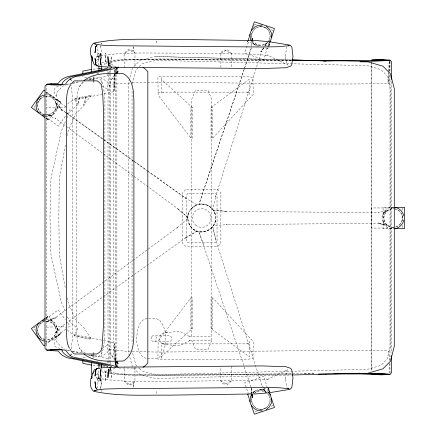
<?xml version="1.0" encoding="UTF-8"?>
<svg xmlns="http://www.w3.org/2000/svg" width="436" height="436" viewBox="0 0 436 436"><rect width="100%" height="100%" fill="white"/><g stroke="black" fill="none" stroke-linecap="round" stroke-linejoin="round"><path stroke-width="0.33" stroke-dasharray="2.18 1.64" d="M134.969 366.845L134.947 381.663L131.41 383.2L128.729 385.44L124.642 381.538L124.663 366.72M213.368 210.19L227.281 211.416L213.368 210.19C225.02 230.715 190.15 242.601 187.943 218.332L177.19 227.69L178.084 227.036L55.099 317.92L55.454 317.664L50.222 319.561L46.565 321.746L49.355 320.569L47.867 320.705L52.315 320.803L51.181 320.678L54.424 322.667M231.303 366.387L231.282 381.206L230.797 381.031L224.698 384.552L221.728 382.721L220.878 381.146L220.899 366.327M187.938 217.477L177.19 208.31L187.938 217.477L187.943 215.248L189.175 212.245M96.045 374.023L97.893 375.107L98.759 378.595L98.868 368.643M251.501 393.474L251.736 387.163L251.501 393.474L251.316 387.915L199.001 231.789C204.184 232.541 209.509 230.677 212.73 226.507L215.885 240.263L212.73 226.507M251.365 46.227L251.768 41.338M111.267 58.964L111.387 56.239L110.902 64.866L110.292 66.572M108.722 74.818L108.226 85.603L116.145 84.012L129.993 82.987M108.755 74.142L108.907 70.774M109.158 65.378L109.278 62.68C125.121 58.544 142.125 60.266 158.393 59.47L291.564 60.768M115.044 74.371L114.003 90.557L114.695 69.019L114.717 91.255L109.485 92.748L79.603 98.858C74.899 99.621 69.809 100.694 67.062 105M115.077 73.7L115.3 68.997M388.601 71.826L387.969 83.091L388.803 73.646M388.64 71.166L389.239 60.56M389.043 70.943L389.997 60.152M114.445 73.929L113.834 80.001L113.524 93.947L113.524 340.75L113.834 354.697L114.379 360.092M101.343 59.519L101.779 55.508L101.506 52.652L100.787 46.723L99.942 45.682L100.771 46.761M101.49 58.222L101.795 55.47M101.49 381.778L100.771 387.708L99.517 389.31M251.975 397.452L251.496 401.278L252.935 404.63L254.847 407.502C259.06 410.025 264.952 410.167 268.249 406.063C270.222 402.461 271.197 397.305 268.009 394.1M98.858 65.16L98.759 55.873L98.149 60.479L96.803 62.452L94.176 62.67M65.384 145.063L59.291 179.011L58.833 216.714L59.285 254.406L65.384 288.365M67.057 135.743L67.651 132.413L75.412 114.003L84.252 105.289L86.083 96.656L91.157 95.555L83.625 105.092L86.083 96.656L76.158 98.71L74.131 98.71L78.436 104.825L79.281 97.588L89.129 95.555L91.157 95.555M71.084 348.985L72.223 340.609L72.845 326.662L72.845 108.188L72.223 94.241L70.839 84.715M268.859 46.548L269.682 42.853L268.723 46.363M56.664 110.248L57.552 106.548L57.786 107.665L56.506 103.408L57.094 104.782L55.11 102.487L58.326 105.294L61.743 109.681L65.618 112.45M98.759 55.873L97.893 59.361L96.045 60.446M250.7 35.093L251.338 32.755M267.29 47.638L263.938 59.607L244.798 53.383L245.277 50.99L248.629 41.42M132.544 67.896L128.228 83.314L128.228 351.688L132.544 367.107L140.087 374.644L155.701 378.481L291.88 374.993M132.054 83.843L135.961 69.896L138.768 67.095M248.019 40.679L247.67 41.9L260.859 46.298M101.201 44.189L101.534 43.109L100.874 45.137M268.821 46.254L269.775 43.142M97.092 388.144L97.986 382.901L96.934 377.162C99.332 384.23 99.413 381.364 96.323 377.189L99.522 378.628M82.889 81.805C76.322 88.012 77.303 98.1 76.349 106.302L76.349 328.401C77.243 336.837 76.398 347.17 83.336 353.405M251.43 47.666L199.001 204.201C206.392 202.991 213.929 207.781 215.509 215.259M244.182 69.389L199.001 204.201M244.4 68.741L251.294 48.08M267.715 46.363L269.84 40.145M265.884 47.971L267.769 48.598L269.862 42.319M252.907 393.07L253.327 391.871L252.864 392.912L255.758 390.438M114.788 74.763C108.728 81.407 108.564 90.775 108.014 99.255L108.014 335.442C108.395 344.407 109.049 354.081 115.518 360.964M114.853 72.779L115.671 70.474M248.095 40.728L247.67 41.9L247.67 41.42M253.414 26.585L254.128 24.792M215.509 220.741A14.05 14.05 0 0 1 192.467 228.562A14.05 14.05 0 0 1 197.214 204.697A14.05 14.05 0 0 1 215.509 220.741L213.411 225.804L227.281 224.584L226.17 224.584L379.086 223.352L378.65 223.352L383.996 224.889L388.242 225.276L385.293 224.584L386.574 225.347L383.037 222.654L383.882 223.423L382.427 219.902M382.427 216.098L383.882 212.577L386.574 210.653L383.037 213.346L385.293 211.416L388.242 210.724L383.996 211.111L378.65 212.632L379.086 212.632L226.17 211.416M65.395 121.6L61.274 131.427L50.979 178.537L50.004 216.714L50.979 254.88L61.274 302.001L65.395 311.827M66.937 117.922L69.253 112.395L77.81 104.629L79.281 97.588L74.131 98.71M211.749 340.505L207.896 349.694L195.568 349.694L191.715 340.505M65.809 106.389L65.514 107.087C59.432 108.482 52.772 107.915 46.527 107.338M264.608 46.783L266.282 42.864L264.712 45.453L265.84 44.472L263.23 46.281M67.057 297.684L67.651 301.014L75.412 319.425L84.252 328.139L91.157 338.99L89.129 338.99L74.131 335.84L77.81 328.804L69.253 321.038L66.937 315.511M220.894 67.466L220.878 53.323L221.728 51.753L224.698 49.917L230.797 53.437L231.282 53.263L231.303 68.081M263.916 47.807L261.491 51.394L261.622 50.979L215.542 196.789L215.885 195.737L212.779 209.503C204.321 197.96 184.984 206.599 187.949 220.741M61.04 102.673L45.965 91.783L56.255 99.321L57.688 99.8L61.04 102.673L48.598 119.9L45.726 118.189M35.349 105.757L33.763 107.937L35.676 109.371M36.929 103.583L41.682 97.048M65.346 116.358L58.168 126.118L45.965 117.028M66.942 114.188L70.131 109.85L68.218 108.891M111.382 79.695L114.292 75.799L116.461 73.798M163.963 343.873L161.8 343.23L161.8 358.703L161.914 356.125L192.347 328.559L192.347 297.935L190.908 297.935L158.143 340.81L157.919 359.188L248.34 359.188L252.978 358.316L253.196 341.546L212.784 297.935L211.035 297.935L211.035 328.559L249.316 356.855L249.316 341.546L249.207 343.001L246.885 343.873M263.829 47.78L260.706 51.753L263.469 48.243M99.942 388.787L100.787 387.746L101.779 378.966L101.474 376.208M267.606 42.379L266.81 43.333C262.597 45.856 256.706 46.003 253.414 41.9M268.009 41.9C271.197 38.695 270.222 33.539 268.249 29.937C264.952 25.833 259.06 25.975 254.847 28.498L252.935 31.37L251.496 34.722L251.975 38.548M79.423 86.737L82.72 82.84L85.064 81.777M287.188 46.87L286.512 47.66L285.444 56.418L285.417 55.879L286.452 63.28L287.831 64.92L267.154 54.92L268.418 55.356L250.051 54.075L168.863 53.067C145.357 53.214 121.431 51.917 98.242 56.282M269.622 42.221L267.644 44.537L264.39 46.194M246.885 92.127L249.207 92.999L249.316 94.454L249.316 79.145L211.035 107.441L211.035 138.065L212.784 138.065L253.196 94.454L252.978 77.684L248.34 76.812L157.919 76.812L158.143 95.19L190.908 138.065L192.347 138.065L192.347 107.441L161.914 79.875L161.8 77.673L161.8 93.042L163.963 92.127M313.969 373.527L158.393 374.998C142.125 374.202 125.121 375.925 109.278 371.788L110.804 370.257L110.804 368.213M133.961 66.485L140.087 60.359L155.701 56.527L291.82 60.01M139.231 66.626L142.038 63.825L156.115 60.364L367.575 65.689L380.895 69.586L387.005 75.69L390.465 89.151L390.465 345.857L387.005 359.313L380.895 365.417L367.575 369.314L156.115 374.638L142.038 371.183L138.768 367.913M267.769 48.598L268.249 48.118M46.205 318.013L48.118 316.1L48.598 316.1L61.04 333.327L57.688 336.2L56.255 336.679L45.998 344.222M57.688 336.2L60.081 334.287M191.29 208.92L193.9 206.304L197.127 204.98L184.929 197.655L148.921 171.937M134.947 381.663L133.378 383.184L130.522 384.966L127.317 382.999L125.623 381.375L124.642 381.538M114.957 367.902L109.278 371.788L109.196 369.761M154.709 341.655L156.039 340.483L156.551 338.592L156.039 336.701L154.709 335.529M65.825 329.158L45.246 343.857M252.76 392.885C256.439 388.569 263.175 388.116 267.644 391.463M254.847 392.907C258.047 389.713 263.208 390.689 266.81 392.667M124.663 67.749L124.642 52.93L128.729 49.028L131.41 51.268L134.947 52.805L134.969 67.624M35.676 326.629L33.763 328.063L35.349 330.243M55.296 337.633L61.04 333.327L56.255 336.679M231.282 381.206L227.003 385.021L224.077 382.737L220.878 381.146M46.014 317.631L48.118 316.1M45.965 318.972L58.168 309.882L65.346 319.643M197.143 231.025L184.929 238.345L197.143 231.025C193.628 229.941 190.467 227.134 189.159 223.684M45.905 318.046L48.598 316.1M45.726 318.084L47.164 317.059L44.772 318.493M185.829 237.691L61.4 326.591L61.754 326.335L58.326 330.706L55.11 333.513L57.094 331.218L57.786 328.335L56.506 332.592L57.552 329.453L56.664 325.752M101.67 62.74C119.709 57.759 139.351 59.939 157.968 58.936L290.654 60.223M39.027 323.757L43.333 320.885M107.103 370.698L105.474 371.755C122.418 376.317 140.735 374.366 158.181 375.265L291.444 373.968M109.278 369.287L110.368 368.578M101.67 348.816L106.548 345.644L107.687 344.636L107.725 343.939L107.687 352.277L101.67 356.452L101.67 350.724M54.424 113.333L51.181 115.322L47.867 115.295L52.315 115.197L49.355 115.431L46.565 114.254L50.222 116.439L55.443 118.352L55.089 118.096L178.084 208.964M64.152 85.581L62.484 86.437L56.626 92.623L56.626 97.201L56.364 95.789L54.816 94.558L54.903 87.892L57.056 86.808L61.367 85.576M189.922 340.505L179.261 345.944L165.451 344.413M68.218 327.109L70.131 326.15L66.942 321.812M99.522 55.846L96.323 57.279C99.13 54.124 99.484 49.769 96.934 57.307L97.986 51.568L97.288 46.957M220.878 53.323L224.077 51.731L227.003 49.448L231.282 53.263M89.216 80.028L98.154 77.515L101.692 80.971L103.643 87.047L104.896 100.994L104.896 333.709L103.643 347.65L101.692 353.727L98.154 357.182L89.789 354.871M249.555 393.474L265.884 388.029M256.946 410.952L254.368 411.807L253.888 410.608M260.161 409.878L267.241 407.518M271.099 406.232L273.034 405.589M82.993 357.836L86.061 356.866M89.124 355.896L92.808 354.735M65.286 85.124L70.539 83.799M45.486 96.454L43.813 96.928L40.461 98.847L38.548 101.713L37.594 105.065L38.068 108.891L39.987 111.763L42.853 114.156L44.134 114.319M46.047 96.291L47.164 95.975L50.99 96.928L53.862 99.321L55.775 102.193L56.255 106.024L55.296 109.371L53.383 112.243L50.031 114.156L46.685 114.635L44.772 114.396M66.343 84.48L70.278 83.576M72.905 82.976L78.153 81.772M86.023 79.973L91.931 78.622L93.811 77.761L93.811 82.344L93.68 81.805M72.316 83.418L80.279 81.788M88.236 80.159L102.171 77.314L107.207 75.88L107.725 75.254L107.725 71.433M45.497 94.852C60.653 92.541 61.765 116.973 46.445 116.412M165.451 332.772L179.261 331.24L189.922 336.679M46.527 327.131L60.664 326.668L64.757 326.967L65.809 328.079M45.409 321.523L42.853 321.844L39.987 324.237L38.068 327.109L37.594 330.935L38.548 334.287L40.461 337.153L43.813 339.072L45.486 339.546M92.966 69.248L98.209 68.708M96.803 73.493L98.945 73.117L98.204 72.867M132.342 82.873L158.393 82.388C235.326 82.366 312.318 85.145 389.239 83.478L389.239 74.044M290.654 374.246L157.968 375.532C139.351 374.529 119.709 376.709 101.67 371.728M304.295 373.87L313.767 373.794M157.919 92.127L248.34 92.127M192.347 107.441L190.908 107.441L190.908 138.065M211.035 107.441L212.784 107.441L212.784 138.065M393.446 207.28C378.955 206.277 378.955 229.723 393.446 228.72M393.534 207.471L383.097 207.471L383.097 228.529L393.534 228.529M394.88 207.95L371.608 207.95L371.608 228.05L393.561 228.05M192.347 328.559L190.908 328.559L190.908 297.935M211.035 328.559L212.784 328.559L212.784 297.935M167.637 332.772L163.549 332.772C158.404 334.341 158.404 342.843 163.549 344.413L167.637 344.413M74.131 335.84L76.158 335.84L91.157 338.99M189.066 336.679L211.765 336.679M189.066 340.505L211.765 340.505L211.749 99.321L207.896 90.138L195.568 90.138L191.715 99.321L191.715 336.679M162.246 343.873L248.34 343.873M119.115 368.066L142.087 368.066M291.444 60.5L158.181 59.203C140.735 60.103 122.418 58.152 105.474 62.713L107.103 63.77M155.701 56.527L291.689 60.01M132.342 351.596L158.393 352.081L327.545 350.506L385.146 350.691L388.122 350.975L388.825 351.389L389.31 360.834M130.582 351.509L116.145 350.457L108.335 348.865L108.946 363.695M96.803 360.975L98.095 361.052M102.771 366.082L105.376 366.267M259.376 389.261L263.175 389.561L265.84 391.528L262.183 388.994L264.712 390.547L265.971 392.618M94.176 371.799L96.803 372.022L98.149 373.99L98.759 378.595M92.966 365.221L98.209 365.76M46.685 321.365L50.031 321.844L53.383 323.757L55.296 326.629L56.255 329.976L55.775 333.807L53.862 336.679L50.99 339.072L47.164 340.026L46.047 339.709M46.445 319.588C61.765 319.027 60.653 343.459 45.497 341.148M124.642 52.93L125.623 53.094L127.317 51.47L130.522 49.508L133.378 51.285L134.947 52.805M72.316 351.051L82.933 353.225M90.89 354.85L102.171 357.155L107.207 358.588L107.725 359.215L107.725 363.668M69.945 350.539L65.858 349.514M98.242 378.186C121.431 382.557 145.357 381.255 168.863 381.402L250.051 380.394L268.418 379.113L267.154 379.549L287.831 369.548L286.452 371.189L285.417 378.59L285.444 378.05L286.512 386.808L287.188 387.599M66.343 349.988L69.624 350.74M72.245 351.345L80.12 353.144M87.336 354.8L91.931 355.847L93.811 356.708L93.811 352.125L93.68 357.248L93.974 357.749L93.974 354.473M60.146 348.626L54.903 346.576L54.816 339.911L56.364 338.679L56.626 337.268L56.626 341.846L62.484 348.032L64.713 349.176M86.671 77.793L82.993 76.632L82.84 75.684M89.124 78.573L92.808 79.734L93.904 80.665M258.172 46.347L255.54 45.491L252.297 42.723L251.746 41.633M254.368 24.193L256.946 25.048M260.161 26.122L267.241 28.482M271.099 29.768L273.034 30.411M85.62 353.187L82.72 351.857L79.423 347.961M109.278 64.043L109.278 62.68L114.957 66.566M109.278 65.182L111.131 66.572M101.67 85.652L106.548 88.824L107.687 89.832L107.725 90.53L107.687 82.191L101.67 78.017L101.67 83.745M60.081 101.713L57.688 99.8M56.255 99.321L60.56 102.193L55.296 98.367M39.027 112.243L43.333 115.115M45.987 118.161L48.598 119.9L45.938 118.042M66.376 112.984L61.389 109.425L61.743 109.681M66.931 113.382L103.496 139.493M104.046 139.891L133.961 161.255M134.517 161.652L148.365 171.544M66.174 112.848L133.203 160.72M133.754 161.118L147.052 170.612M147.602 171.005L185.829 198.309L184.929 197.655M45.246 92.143L65.825 106.842M255.758 45.562L252.864 43.088L252.193 41.387L253.327 44.129L252.264 41.197M115.595 360.098L111.382 355.008M46.205 117.987L48.118 119.9M136.899 366.044L135.961 365.106L132.408 352.43M109.278 62.68L110.804 64.212L110.804 66.256M67.422 329.872C70.098 334.009 75.139 334.772 79.603 335.611L109.485 341.72L114.717 343.214L115.213 361.488L114.782 343.906L115.191 360.076M36.929 332.417L41.682 338.952M43.665 341.677L44.854 343.312M263.573 387.68L261.507 384.601L261.644 385.015L215.542 239.211M263.916 388.193L266.042 392.574M246.095 387.195L244.798 382.617L263.938 376.393L268.353 391.55M110.51 368.48L110.935 369.641M110.259 367.859L110.902 369.603L111.387 378.23L111.235 375.467M269.29 391.664L267.769 387.402L269.257 391.866M114.853 361.924L115.671 364.229M199.001 231.789L203.361 244.334M246.711 388.836L248.629 394.58M100.874 389.337L101.534 391.359L100.874 389.195M268.249 387.882L269.203 391.708L269.203 390.275A3.461 0.818 76 0 0 268.249 387.882L269.361 391.975M250.542 400.324L251.338 403.245M101.343 374.949L101.49 376.246M389.446 363.531L389.926 372.971M115.213 360.752L115.333 365.472L115.366 362.06M156.371 391.49L156.377 393.485M402.237 207.95L402.237 210.632M402.237 215.319L402.237 220.681M402.237 225.368L402.237 228.05M391.517 81.423L391.517 353.046M389.997 61.509L389.997 71.711M389.997 75.788L389.997 360.038M389.997 363.439L389.997 372.96M389.239 61.912L389.239 71.346M371.766 62.708L371.766 371.08M371.695 61.52L371.695 370.911M132.054 91.326L132.054 343.682M116.875 74.578L116.875 360.572M115.366 69.013L115.366 73.771M115.366 74.452L115.366 361.379M110.804 70.338L110.804 361.411M110.804 362.093L110.804 364.136M109.278 64.724L109.278 66.768M109.278 70.855L109.278 72.894M109.278 73.575L109.278 363.613M109.278 369.744L109.278 371.788M101.67 64.01L101.67 65.923M93.974 81.303L93.974 76.72L93.68 79.837M46.527 84.426L46.527 348.696M268.004 393.964A9.369 9.369 0 0 1 262.886 409.197A9.369 9.369 0 0 1 251.866 397.501M253.91 393.784A9.369 9.369 0 0 1 266.194 392.329M44.799 96.356A9.369 9.369 0 0 1 56.2 104.629A9.369 9.369 0 0 1 46.505 114.848M45.295 114.723A9.369 9.369 0 0 1 43.627 96.699M394.972 208.811A9.369 9.369 0 0 1 400.45 223.864A9.369 9.369 0 0 1 384.568 221.766A9.369 9.369 0 0 1 393.763 208.653M46.505 321.152A9.369 9.369 0 0 1 56.239 330.755A9.369 9.369 0 0 1 46.02 339.84M45.404 339.764A9.369 9.369 0 0 1 45.295 321.278M251.866 38.499A9.369 9.369 0 0 1 262.886 26.803A9.369 9.369 0 0 1 268.004 42.036M267.584 42.494A9.369 9.369 0 0 1 253.523 41.752M393.795 227.27A9.292 9.292 0 0 1 384.612 214.316A9.292 9.292 0 0 1 400.341 212.119A9.292 9.292 0 0 1 395.06 227.091M156.377 40.984L156.366 43.12L156.377 40.984M133.536 46.794L133.116 51.394L133.536 46.794M105.643 378.535L105.441 381.386L105.67 378.573L104.891 369.968L105.643 378.535M105.643 55.933L104.891 64.506L105.67 55.895L105.441 53.083L105.643 55.933M137.863 329.333C135.765 338.636 136.059 350.097 143.106 357.248L146.676 358.654L155.761 358.654L159.331 357.248C168.013 347.895 168.013 329.289 159.331 319.931L155.761 318.531L146.676 318.531L143.106 319.931L140.07 323.365L137.863 329.333M151.728 336.701L151.221 338.592L151.728 340.483L153.063 341.655L169.768 341.655L171.097 340.483L171.604 338.592L171.097 336.701L169.768 335.529L153.063 335.529L151.728 336.701M185.649 189.671L182.586 192.734L182.586 243.266L185.649 246.329L217.809 246.329L220.872 243.266L220.872 192.734L217.809 189.671L185.649 189.671M187.949 193.497L186.417 195.028L186.417 240.972L187.949 242.503L215.509 242.503L217.041 240.972L217.041 195.028L215.509 193.497L187.949 193.497M52.004 319.048L50.222 319.561L56.299 317.833L52.004 319.048M383.996 224.889L378.061 222.714L383.996 224.889M59.361 106.825L58.326 105.294L61.847 110.537L59.361 106.825M133.405 384.95L133.116 383.075L133.536 387.675L133.405 384.95M115.295 365.526L115.213 362.147L115.3 365.532M195.551 225.041A9.369 9.369 0 0 0 210.915 219.826A9.369 9.369 0 0 0 198.718 209.127A9.369 9.369 0 0 0 195.551 225.041"/><path stroke-width="0.65" d="M98.874 367.984L98.918 364M91.538 71.831L91.773 55.922L92.819 60.904M115.725 367.172L116.875 366.022L116.892 365.286M100.029 56.331L100.258 53.415L99.997 56.369L100.945 65.089L100.269 58.985M250.024 401.333L250.362 397.082L251.746 394.367M271.732 398.76L271.399 403.011L269.464 406.81L266.222 409.584M252.346 39.578L252.449 38.368L251.904 40.744M100.269 375.483L100.945 369.379L100.029 378.137L100.258 381.053L99.997 378.099M116.995 72.845L117.202 71.727M92.165 376.677L91.773 378.546L91.538 362.638M92.427 375.434L92.819 373.565L93.5 372.682M252.193 394.613L251.861 396.068L252.281 394.869M91.582 376.677C89.827 381.38 89.478 387.768 93.669 391.288C118.238 396.613 143.858 394.896 168.863 395.147L255.927 393.926L268.418 392.863L289.172 389.484L290.469 389.07L291.858 387.451L292.97 377.876L291.744 369.614L290.469 368.235L285.891 366.72L262.205 365.929L117.867 367.167L102.847 367.706L96.438 368.758M270.162 41.9L274.467 28.498L254.368 21.8L249.583 35.202L249.583 36.635M248.149 40.461L249.103 37.594M92.775 373.467L93.86 370.551L95.157 369.161M403.861 220.131C402.755 224.627 398.826 228.611 394.057 228.72M117.507 72.371L118.118 71.341L115.518 73.739M38.848 323.092C33.201 328.929 36.706 340.118 44.892 341.05M69.809 85.974C64.773 94.056 67.575 104.542 66.403 113.496L66.403 321.354C67.487 330.134 64.969 340.243 69.444 348.304M70.152 85.554L70.839 84.715M71.019 83.919L74.305 80.873L97.201 80.873L99.55 82.638L101.365 84.715L102.749 94.241L103.37 108.188L103.37 326.662L102.1 346.68L101.365 350.141L99.55 352.212L97.201 353.978L74.305 353.978L71.035 350.925M107.725 67.618L107.207 68.239L102.171 69.673L72.316 75.777C66.697 76.398 61.285 78.496 58.157 83.456L47.29 84.012L45.012 85.952L45.012 348.517L47.29 350.457L58.157 351.013C61.378 355.825 66.621 358.179 72.316 358.692L102.171 364.796L107.207 366.229L107.725 366.85M251.343 30.613L254.112 27.37L257.916 25.435L262.167 25.103M116.892 69.182L116.875 68.447L115.344 66.915L115.366 67.651L114.717 68.343L112.929 68.981L79.603 75.94C73.848 76.387 68.321 79.02 65.514 84.175C59.432 85.565 52.772 85.004 46.527 84.426M318.291 374.028L361.275 373.941L381.729 374.862L389.997 374.317L391.517 372.791L391.517 355.771M46.527 350.048C52.772 349.465 59.432 348.904 65.514 350.293L70.065 355.596L71.591 354.065M44.772 318.493L31.37 328.542L43.813 345.77L44.908 344.996M83.783 80.78C94.846 71.956 110.079 73.51 123.306 73.679C133.171 79.129 133.563 91.031 133.901 100.994L133.901 333.709C133.563 343.672 133.171 355.569 123.306 361.024C110.085 361.177 94.841 362.752 83.783 353.918M116.897 68.398L118.674 66.986M143.035 367.357L145.989 365.008L147.826 362.937L147.826 71.76L145.989 69.689L143.035 67.34M51.383 83.707L50.02 84.448L59.024 84.704L62.73 84.197L61.983 83.467C65.177 78.714 70.316 76.333 75.962 75.859L109.245 68.904L110.962 68.294L111.545 67.635L111.518 66.915M391.517 79.379L391.517 61.683L389.997 60.152C369.51 62.468 348.233 60.173 327.545 61.051L323.474 61.018M95.528 390.367L94.16 390.836C101.817 388.509 109.954 389.032 117.867 388.699L262.156 387.462L279.601 387.778L289.21 388.847L287.864 388.394M288.31 45.927L289.21 45.622L279.601 46.69L262.156 47.006L117.867 45.769C109.954 45.437 101.817 45.96 94.16 43.638L95.528 44.101M368.169 373.129L382.912 368.818L390.449 361.281L394.291 346.342L394.291 88.666L390.449 73.728L382.912 66.185L368.169 61.874L359.983 61.776M42.297 320.585L45.257 319.877M44.892 94.95C36.706 95.882 33.201 107.071 38.848 112.908M91.653 69.384L82.84 71.101L82.84 73.722M98.863 68.659L102.117 68.43M325.839 374.121L359.88 373.232M292.491 374.976L325.921 374.121M394.057 207.28C398.826 207.389 402.755 211.373 403.861 215.869M395.496 207.471L404.63 207.471L404.63 228.529L395.496 228.529M351.803 373.412C364.469 373.897 377.549 372.42 389.997 374.317M334.766 373.679L377.62 373.701L386.062 374.268L382.328 374.622L371.766 374.48M292.676 60.239L328.401 60.517M306.328 60.615L376.6 60.724L386.797 60.288L381.353 59.776L371.766 59.988L381.729 59.607L389.997 60.152M292.502 60.026L325.85 60.882M292.371 60.026L325.692 60.877M98.863 365.809L102.117 366.038M262.167 410.897L257.916 410.565L254.112 408.63L251.343 405.387M91.653 365.085L82.84 363.368L82.84 360.746M42.297 115.415L45.257 116.123M96.438 65.711L102.847 66.768L117.867 67.302L262.205 68.539L285.891 67.749L290.469 66.234L291.744 64.855L292.97 56.593L291.858 47.017L290.469 45.398L289.172 44.984L268.418 41.605L255.927 40.543L168.863 39.322C143.858 39.572 118.238 37.856 93.669 43.18C89.478 46.701 89.827 53.088 91.582 57.792M70.065 355.596L72.365 356.801L74.997 357.536L109.485 364.638L114.717 366.126L115.366 366.818M51.383 350.762L49.982 349.999L59.721 349.814L61.727 350.015L62.413 350.408L61.983 351.002C65.177 355.754 70.316 358.136 75.962 358.61L105.828 364.714L110.962 366.175L111.545 366.834M44.908 91.004L43.813 90.23L31.37 107.458L44.772 117.507M116.897 366.3L118.227 367.357M266.222 26.416L269.464 29.19L271.399 32.989L271.732 37.24M110.259 367.859L109.665 367.341L110.292 367.897M115.518 360.964L118.118 363.488L117.202 361.842M70.065 78.872L71.591 80.404M95.157 65.307L93.86 63.918L92.557 60.419L91.773 55.922M268.44 392.389L270.418 394.705M70.152 349.285L70.839 350.141M251.191 40.548L250.362 38.918L250.024 34.667M269.682 393.147L274.467 407.502L254.368 414.2L249.583 400.798L249.583 399.365M249.103 398.406L247.67 394.1M251.861 39.932L252.084 40.902M251.637 394.068L252.449 397.632L252.346 396.422M116.995 361.842L117.202 362.943M98.868 65.825L98.918 70.469M116.875 68.447L116.892 73.27M116.892 361.88L116.875 366.022M101.67 66.561L101.67 69.744M101.67 364.093L101.67 367.908M108.03 375.031L107.915 377.718L108.488 368.981L108.03 375.031M95.697 46.908L94.999 52.838L95.718 46.87L97.032 45.197L95.697 46.908M95.844 369.902L95.015 376.061L95.866 369.941L97.065 368.584L95.844 369.902M97.065 65.885L95.844 64.566L95.015 58.408L95.866 64.528L97.065 65.885M97.032 389.272L95.718 387.599L94.999 381.631L95.697 387.56L97.032 389.272M108.488 65.487L107.915 56.751L108.488 65.487"/></g></svg>
